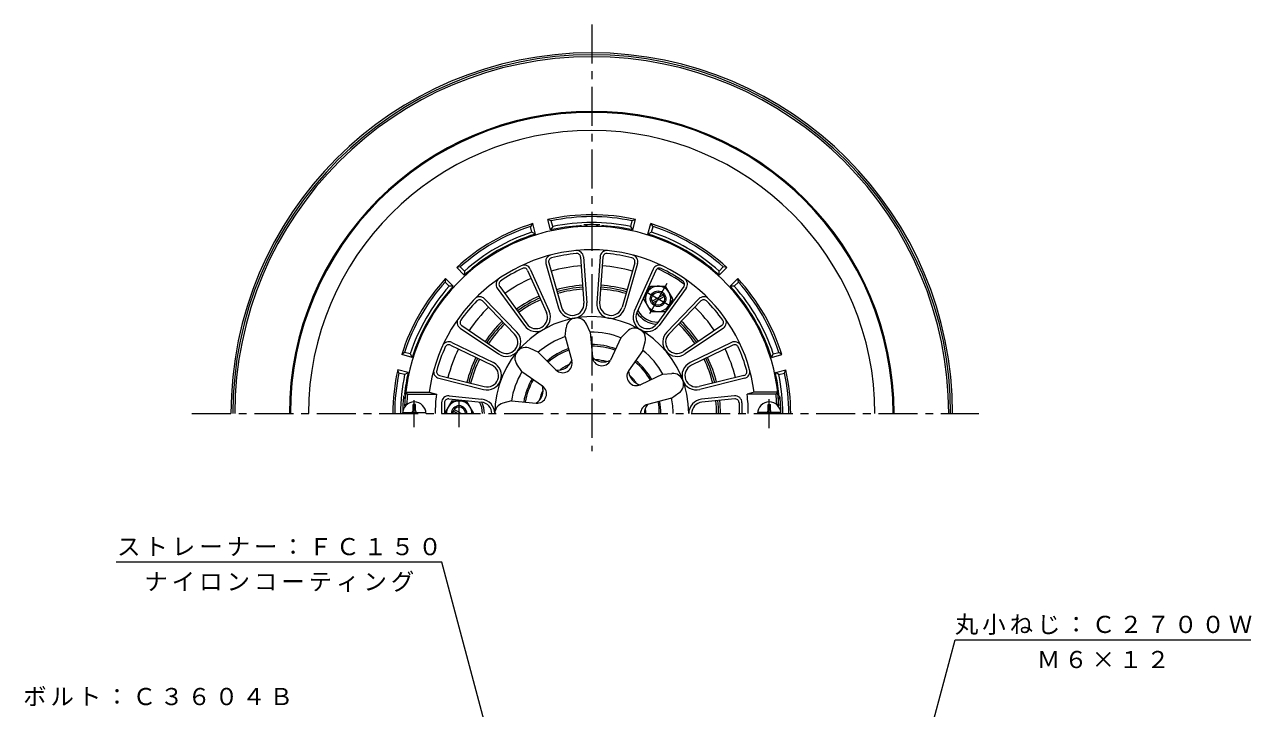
# Model space of a CAD drawing. Units: millimetres, scale not verified. Extents: x -385 to 322, y -462 to 512.
# Drawn here: x -350 to 279, y 162 to 512 of the extents above; entities that cross this region are included whole.
import ezdxf

# ---------------------------------------------------------------- set-up
doc = ezdxf.new("R2010")
doc.units = ezdxf.units.MM
doc.header["$LTSCALE"] = 4
doc.linetypes.add('CHAIN1', pattern=[8, 5, -1, 1, -1])
for name, color, linetype, lineweight in [('0-0', 3, 'Continuous', 9), ('0-1', 2, 'Continuous', 9), ('0-2', 6, 'Continuous', 5), ('0-5', 7, 'Continuous', 9), ('0-A', 2, 'Continuous', 9), ('0-F', 7, 'Continuous', 9)]:
    doc.layers.add(name, color=color, linetype=linetype, lineweight=lineweight)
doc.styles.add('ＭＳ ゴシック', font='')
doc.styles.get('ＭＳ ゴシック').set_extended_font_data('MS Gothic')

msp = doc.modelspace()

# ---------------------------------------------------------------- linework, layer by layer
at = {"layer": '0-0', "linetype": 'CHAIN1'}
for p, q in [((-58.998, 512.376), (-58.998, 293.597)), ((-263.954, 312.849), (139.438, 312.849))]:
    msp.add_line(p, q, dxfattribs=at)
at = {"layer": '0-0'}
for radius, start, end in [(185, 0, 180), (184, 0, 180), (183, 0, 180), (64, 114.09598, 125.90392), (64, 94.09607, 105.90398), (64, 74.09602, 85.90398), (64, 134.09604, 145.90387), (64, 34.09604, 45.90393), (64, 154.09601, 165.90399), (64, 14.09601, 25.90388), (64, 0, 5.90402)]:
    msp.add_arc((-58.998, 312.849), radius, start, end, dxfattribs=at)
at = {"layer": '0-1'}
for p, q in [((-89.241, 410.263), (-90.413, 408.839)), ((-87.816, 404.946), (-89.241, 410.263)), ((-80.089, 407.016), (-81.514, 412.333)), ((-79.788, 411.686), (-81.514, 412.333)), ((-79.01, 408.784), (-79.788, 411.686)), ((-38.986, 408.784), (-38.209, 411.686)), ((-36.483, 412.333), (-38.209, 411.686)), ((-37.907, 407.016), (-36.483, 412.333)), ((-30.18, 404.946), (-28.755, 410.262)), ((-27.584, 408.839), (-28.755, 410.262)), ((-89.635, 405.937), (-90.413, 408.839)), ((-87.816, 404.946), (-89.635, 405.937)), ((-79.01, 408.784), (-80.089, 407.016)), ((-37.907, 407.016), (-38.986, 408.784)), ((-28.361, 405.937), (-30.18, 404.946)), ((-28.361, 405.937), (-27.584, 408.839)), ((-126.421, 388.05), (-128.239, 387.747)), ((-124.347, 383.855), (-128.239, 387.747)), ((-124.296, 385.926), (-126.421, 388.05)), ((-124.296, 385.926), (-124.347, 383.855)), ((6.3, 385.926), (8.425, 388.05)), ((6.351, 383.855), (6.3, 385.926)), ((6.351, 383.855), (10.243, 387.747)), ((10.243, 387.747), (8.425, 388.05)), ((-133.896, 382.09), (-134.199, 380.272)), ((-132.074, 378.147), (-134.199, 380.272)), ((-130.004, 378.198), (-133.896, 382.09)), ((-130.004, 378.198), (-132.074, 378.147)), ((12.007, 378.198), (15.9, 382.09)), ((14.078, 378.147), (12.007, 378.198)), ((14.078, 378.147), (16.203, 380.272)), ((16.203, 380.272), (15.9, 382.09)), ((-154.988, 344.264), (-156.412, 343.092)), ((-151.095, 341.668), (-156.412, 343.092)), ((-152.086, 343.486), (-154.988, 344.264)), ((-152.086, 343.486), (-151.095, 341.668)), ((33.098, 341.667), (34.09, 343.486)), ((33.098, 341.667), (38.415, 343.092)), ((34.09, 343.486), (36.992, 344.264)), ((38.415, 343.092), (36.992, 344.264)), ((-153.165, 333.94), (-158.482, 335.365)), ((-157.835, 333.639), (-158.482, 335.365)), ((-154.933, 332.861), (-157.835, 333.639)), ((-154.933, 332.861), (-153.165, 333.94)), ((35.169, 333.94), (40.486, 335.365)), ((36.937, 332.861), (35.169, 333.94)), ((36.937, 332.861), (39.839, 333.639)), ((39.839, 333.639), (40.486, 335.365))]:
    msp.add_line(p, q, dxfattribs=at)
for centre, radius, start, end in [((-58.998, 312.849), 155, 0, 180), ((-58.998, 312.849), 154.5, 0, 180), ((-58.998, 312.849), 145.209, 0, 180), ((-58.998, 312.849), 102, 107.24744, 132.7525), ((-58.998, 312.849), 102, 77.24744, 102.7525), ((-58.998, 312.849), 96.5, 93.64027, 102.62434), ((-58.998, 312.849), 101, 78.1216, 101.87843), ((-58.998, 312.849), 98, 78.21724, 101.78275), ((-64.998, 407.159), 2, 51.83441, 93.64053), ((-58.998, 312.849), 96.917, 87.58473, 92.41527), ((-62.998, 407.682), 2, 34.69341, 92.41542), ((-54.998, 407.682), 2, 87.58458, 145.30659), ((-52.998, 407.159), 2, 86.35947, 128.16559), ((-58.998, 312.849), 96.5, 77.37561, 86.35971), ((-58.998, 312.849), 102, 47.24745, 72.75252), ((-58.998, 312.849), 101, 108.1216, 131.87843), ((-58.998, 312.849), 96.5, 107.37563, 132.62434), ((-58.998, 312.849), 98, 108.21722, 131.78273), ((-58.998, 312.849), 96.5, 47.37563, 72.62434), ((-58.998, 312.849), 98, 48.21725, 71.78276), ((-58.998, 312.849), 101, 48.1216, 71.87843), ((-58.998, 312.849), 75.986, 94.09604, 105.90395), ((-58.998, 312.849), 75.986, 74.09602, 85.90392), ((-58.998, 312.849), 81.585, 54.33162, 65.6683), ((-58.998, 312.849), 102, 137.24745, 162.75252), ((-58.998, 312.849), 101, 138.1216, 161.87843), ((-58.998, 312.849), 98, 138.21725, 161.78276), ((-58.998, 312.849), 96.5, 137.37563, 162.62434), ((-58.998, 312.849), 75.986, 114.09602, 125.90393), ((-58.998, 312.849), 66, 94.09601, 105.90393), ((-58.998, 312.849), 65, 94.09601, 105.90393), ((-58.998, 312.849), 65, 74.09602, 85.90393), ((-58.998, 312.849), 66, 74.09601, 85.90393), ((-58.998, 312.849), 96.5, 17.37563, 42.62434), ((-58.998, 312.849), 98, 18.21724, 41.78276), ((-58.998, 312.849), 102, 17.24745, 42.75252), ((-58.998, 312.849), 101, 18.12158, 41.87843), ((-58.998, 312.849), 66, 114.09602, 125.90393), ((-58.998, 312.849), 65, 114.09602, 125.90395), ((-58.998, 312.849), 75.986, 134.09602, 145.90393), ((-24.998, 371.739), 12, 210.25064, 269.74942), ((-58.998, 312.849), 75.986, 34.09602, 45.90395), ((-58.998, 312.849), 66, 134.09602, 145.90393), ((-58.998, 312.849), 65, 134.09602, 145.90395), ((-24.998, 371.739), 13, 213.36018, 266.6405), ((-58.998, 312.849), 65, 34.09601, 45.90393), ((-58.998, 312.849), 66, 34.09601, 45.90393), ((-58.998, 312.849), 75.986, 154.09604, 165.90396), ((-58.998, 312.849), 75.986, 14.09602, 25.90393), ((-58.998, 312.849), 66, 154.09602, 165.90396), ((-58.998, 312.849), 65, 154.09604, 165.90396), ((-58.998, 312.849), 65, 14.09602, 25.90395), ((-58.998, 312.849), 66, 14.09602, 25.90393), ((-58.998, 312.849), 102, 167.24748, 180), ((-58.998, 312.849), 101, 168.12157, 180), ((-58.998, 312.849), 96.5, 167.37566, 173.92558), ((-58.998, 312.849), 96.5, 6.07442, 12.62434), ((-58.998, 312.849), 101, 0, 11.87843), ((-58.998, 312.849), 102, 0, 12.75252), ((-58.998, 312.849), 98, 168.21722, 179.99998), ((-58.998, 312.849), 98, 0, 11.78276), ((-58.998, 312.849), 96.917, 174.55904, 179.3932), ((-153.488, 321.849), 2, 174.55836, 232.28242), ((-152.967, 322.849), 2, 173.92577, 215.73421), ((34.971, 322.849), 2, 324.2722, 6.07423), ((35.491, 321.849), 2, 307.72185, 5.44164), ((-58.998, 312.849), 96.917, 0.6068, 5.44096), ((-126.998, 312.849), 12, 0, 29.74945), ((-126.998, 312.849), 13, 0, 26.64661), ((-58.998, 312.849), 65, 0, 5.90396), ((-58.998, 312.849), 66, 0, 5.90396)]:
    msp.add_arc(centre, radius, start, end, dxfattribs=at)
at = {"layer": '0-2'}
for p, q in [((-81.05, 390.244), (-74.563, 367.476)), ((-64.746, 393.119), (-63.055, 369.505)), ((-63.25, 393.226), (-61.559, 369.612)), ((-54.746, 393.226), (-56.437, 369.612)), ((-53.25, 393.119), (-54.941, 369.505)), ((-36.946, 390.244), (-43.433, 367.476)), ((-91.853, 386.312), (-82.188, 364.701)), ((-90.484, 386.924), (-80.819, 365.313)), ((-82.493, 389.833), (-76.006, 367.065)), ((-35.503, 389.833), (-41.991, 367.065)), ((-27.512, 386.924), (-37.177, 365.313)), ((-26.143, 386.312), (-35.808, 364.701)), ((-106.191, 378.034), (-92.308, 358.858)), ((-11.805, 378.034), (-25.688, 358.858)), ((-113.921, 371.688), (-97.447, 354.686)), ((-107.406, 377.155), (-93.523, 357.978)), ((-10.59, 377.155), (-24.473, 357.978)), ((-4.076, 371.688), (-20.55, 354.686)), ((-114.998, 370.644), (-98.524, 353.642)), ((-2.998, 370.644), (-19.472, 353.642)), ((-59.755, 354.572), (-61.694, 358.732)), ((-126.48, 356.72), (-106.876, 343.449)), ((-125.639, 357.962), (-106.035, 344.691)), ((-72.557, 352.315), (-72.158, 356.886)), ((-72.557, 352.315), (-69.228, 339.997)), ((-59.755, 354.572), (-58.67, 341.859)), ((-44.017, 351.797), (-40.772, 355.043)), ((7.643, 357.962), (-11.961, 344.691)), ((8.484, 356.72), (-11.121, 343.449)), ((-131.388, 348.006), (-110.092, 337.663)), ((-130.732, 349.355), (-109.437, 339.013)), ((-86.397, 344.325), (-90.556, 346.264)), ((-44.017, 351.797), (-49.384, 340.222)), ((-32.759, 345.297), (-31.571, 349.73)), ((12.736, 349.355), (-8.559, 339.013)), ((13.392, 348.006), (-7.904, 337.663)), ((-86.397, 344.325), (-77.394, 335.283)), ((-32.759, 345.297), (-40.1, 334.861)), ((-94.753, 334.366), (-97.386, 338.125)), ((-94.753, 334.366), (-84.285, 327.07)), ((-22.487, 333.056), (-17.915, 333.456)), ((-137.415, 330.994), (-114.454, 325.228)), ((-137.05, 332.449), (-114.089, 326.683)), ((-22.487, 333.056), (-34.039, 327.638)), ((19.054, 332.449), (-3.908, 326.683)), ((19.419, 330.994), (-3.542, 325.228)), ((-153.47, 322.849), (-154.366, 323.849)), ((-153.47, 322.849), (-138.641, 322.849)), ((-132.138, 321.921), (-115.343, 320.184)), ((-18.04, 320.84), (-30.372, 317.564)), ((-18.04, 320.84), (-14.281, 323.472)), ((14.142, 321.921), (-2.653, 320.184)), ((35.474, 322.849), (20.644, 322.849)), ((35.474, 322.849), (36.37, 323.849)), ((-153.866, 317.849), (-154.915, 316.849)), ((-154.915, 316.849), (-154.47, 316.849)), ((-153.866, 317.849), (-153.315, 317.849)), ((-135.998, 318.439), (-135.998, 312.849)), ((-134.498, 318.439), (-134.498, 312.849)), ((-132.292, 320.429), (-115.498, 318.692)), ((-100.219, 319.349), (-104.652, 318.162)), ((-100.219, 319.349), (-87.51, 318.21)), ((14.296, 320.429), (-2.499, 318.692)), ((16.502, 318.439), (16.502, 312.849)), ((18.002, 318.439), (18.002, 312.849)), ((35.87, 317.849), (35.318, 317.849)), ((35.87, 317.849), (36.919, 316.849)), ((36.919, 316.849), (36.474, 316.849))]:
    msp.add_line(p, q, dxfattribs=at)
for points in [[(-154.366, 323.849), (-142.275, 323.849), (-138.641, 322.849)], [(36.37, 323.849), (24.279, 323.849), (20.644, 322.849)]]:
    msp.add_lwpolyline(points, dxfattribs=at)
for centre, radius, start, end in [((-58.998, 312.849), 96, 2.388, 177.61198), ((-58.998, 312.849), 84, 7.52463, 172.47537), ((-66.741, 392.976), 3.5, 4.09604, 95.51942), ((-51.255, 392.976), 3.5, 84.48042, 175.90382), ((-79.127, 390.792), 3.5, 104.48042, 195.90382), ((-79.127, 390.792), 2, 104.48042, 195.90382), ((-58.998, 312.849), 82.5, 95.51968, 104.4803), ((-66.741, 392.976), 2, 4.09604, 95.51942), ((-51.255, 392.976), 2, 84.48042, 175.90382), ((-58.998, 312.849), 82.5, 75.51967, 84.48029), ((-38.869, 390.792), 2, 344.09604, 75.51942), ((-38.869, 390.792), 3.5, 344.09604, 75.51942), ((-58.998, 312.849), 82.5, 115.51968, 124.4803), ((-93.679, 385.495), 3.5, 24.09604, 115.51942), ((-93.679, 385.495), 2, 24.09604, 115.51942), ((-24.317, 385.495), 3.5, 64.48042, 155.90382), ((-24.317, 385.495), 2, 64.48042, 155.90382), ((-58.998, 312.849), 82.5, 55.51968, 64.4803), ((-104.571, 379.207), 3.5, 124.48042, 215.90382), ((-104.571, 379.207), 2, 124.48042, 215.90382), ((-13.425, 379.207), 2, 324.09604, 55.51942), ((-13.425, 379.207), 3.5, 324.09604, 55.51942), ((-116.434, 369.253), 3.5, 44.09604, 135.51942), ((-116.434, 369.253), 2, 44.09604, 135.51942), ((-1.562, 369.253), 3.5, 44.48042, 135.90382), ((-1.562, 369.253), 2, 44.48042, 135.90382), ((-58.998, 312.849), 82.5, 135.51968, 144.4803), ((-87.55, 362.303), 7.374, 215.90387, 24.09599), ((-68.914, 369.085), 7.374, 195.90387, 4.09599), ((-68.914, 369.085), 5.874, 195.90387, 4.09599), ((-49.082, 369.085), 7.374, 175.90387, 344.09599), ((-49.082, 369.085), 5.874, 175.90387, 344.09599), ((-30.446, 362.303), 7.374, 155.90387, 324.09599), ((-58.998, 312.849), 82.5, 35.51968, 44.4803), ((-124.518, 359.618), 3.5, 144.48041, 235.90381), ((-124.518, 359.618), 2, 144.48041, 235.90381), ((-58.998, 312.849), 49.73, 0, 180), ((-87.55, 362.303), 5.874, 215.90387, 24.09599), ((-66.679, 356.407), 5.5, 24.99896, 175.00104), ((-30.446, 362.303), 5.874, 155.90387, 324.09599), ((6.522, 359.618), 2, 304.09604, 35.51942), ((6.522, 359.618), 3.5, 304.09604, 35.51942), ((-102.742, 349.555), 7.374, 235.90387, 44.09599), ((-102.742, 349.555), 5.874, 235.90387, 44.09599), ((-58.998, 312.849), 41.73, 108.96107, 131.03894), ((-58.998, 312.849), 41.73, 68.96107, 91.03893), ((-36.883, 351.154), 5.5, 344.99896, 135.00104), ((-15.254, 349.555), 7.374, 135.90387, 304.09599), ((-15.254, 349.555), 5.874, 135.90387, 304.09599), ((-58.998, 312.849), 82.5, 155.51968, 164.4803), ((-132.261, 346.207), 3.5, 64.09602, 155.51941), ((-132.261, 346.207), 2, 64.09602, 155.51941), ((-92.88, 341.28), 5.5, 64.99896, 215.00104), ((-58.998, 312.849), 35.392, 109.64944, 130.35057), ((-58.998, 312.849), 35.392, 69.64946, 90.35057), ((-58.998, 312.849), 34.623, 69.75021, 90.24983), ((14.265, 346.207), 3.5, 24.48042, 115.90382), ((14.265, 346.207), 2, 24.48042, 115.90382), ((-58.998, 312.849), 82.5, 15.51968, 24.4803), ((-58.998, 312.849), 34.623, 109.75015, 130.24982), ((-73.937, 338.725), 4.878, 224.87517, 15.12476), ((-76.322, 342.856), 7.649, 261.94609, 338.05399), ((-53.81, 342.274), 4.878, 184.87517, 335.12476), ((-52.982, 346.972), 7.649, 221.94609, 298.05399), ((-58.998, 312.849), 27.71, 74.04466, 85.95557), ((-58.998, 312.849), 35.392, 29.64955, 50.35063), ((-58.998, 312.849), 41.73, 28.96106, 51.03893), ((-136.563, 334.389), 3.5, 164.48042, 255.90382), ((-136.563, 334.389), 2, 164.48042, 255.90382), ((-112.658, 332.38), 7.374, 255.90387, 64.09599), ((-112.658, 332.38), 5.874, 255.90387, 64.09599), ((-58.998, 312.849), 41.73, 148.96107, 171.03886), ((-58.998, 312.849), 27.71, 114.04456, 125.95538), ((-36.11, 332.055), 4.878, 144.87517, 295.12476), ((-32.456, 335.121), 7.649, 181.94609, 258.05399), ((-58.998, 312.849), 34.623, 29.75029, 50.24992), ((-17.436, 327.977), 5.5, 304.99896, 95.00104), ((-5.338, 332.38), 7.374, 115.90387, 284.09599), ((-5.338, 332.38), 5.874, 115.90387, 284.09599), ((18.567, 334.389), 2, 284.09604, 15.51942), ((18.567, 334.389), 3.5, 284.09604, 15.51942), ((-58.998, 312.849), 35.392, 149.64925, 170.35046), ((-58.998, 312.849), 34.623, 149.75, 170.24973), ((-58.998, 312.849), 27.71, 34.04474, 45.95546), ((-58.998, 312.849), 95, 173.95767, 176.98305), ((-58.998, 312.849), 80.268, 172.89853, 180), ((-132.498, 318.439), 3.5, 84.09619, 180), ((-87.074, 323.068), 4.878, 264.87524, 55.12483), ((-91.557, 324.7), 7.649, 301.94601, 18.05391), ((-58.998, 312.849), 27.71, 154.04442, 165.95554), ((-58.998, 312.849), 41.73, 0, 11.03893), ((14.502, 318.439), 3.5, 0, 95.90381), ((-58.998, 312.849), 80.268, 0, 7.10147), ((-58.998, 312.849), 95, 3.01695, 6.04233), ((-132.498, 318.439), 2, 84.09619, 180), ((-116.102, 312.849), 5.874, 0, 84.09599), ((-116.102, 312.849), 7.374, 0, 84.09599), ((-103.228, 312.849), 5.5, 104.99896, 180), ((-29.12, 312.849), 4.878, 104.87515, 180), ((-24.349, 312.849), 7.649, 141.94608, 180.00075), ((-58.998, 312.849), 27.71, 0, 5.95586), ((-58.998, 312.849), 34.623, 0, 10.24991), ((-58.998, 312.849), 35.392, 0, 10.35065), ((-1.894, 312.849), 7.374, 95.90401, 180), ((-1.894, 312.849), 5.874, 95.90401, 180), ((14.502, 318.439), 2, 0, 95.90381)]:
    msp.add_arc(centre, radius, start, end, dxfattribs=at)
at = {"layer": '0-A'}
for p, q in [((-32.498, 371.739), (-28.745, 378.239)), ((-28.745, 378.239), (-21.251, 378.239)), ((-17.498, 371.739), (-21.251, 378.239)), ((-28.094, 370.529), (-22.403, 373.815)), ((-27.594, 369.663), (-21.903, 372.949)), ((-17.498, 371.739), (-21.251, 365.239)), ((-149.398, 317.599), (-150.598, 317.599)), ((-150.598, 314.449), (-150.598, 317.599)), ((-149.398, 314.449), (-149.398, 317.599)), ((-130.748, 319.344), (-134.498, 312.849)), ((-130.748, 319.344), (-123.243, 319.344)), ((-125.998, 312.849), (-129.593, 314.925)), ((-119.495, 312.854), (-123.243, 319.344)), ((31.402, 317.599), (32.602, 317.599)), ((31.402, 314.449), (31.402, 317.599)), ((32.602, 314.449), (32.602, 317.599)), ((-155.968, 313.449), (-144.028, 313.449)), ((-127.998, 312.849), (-130.094, 314.059)), ((-119.498, 312.849), (-119.495, 312.854)), ((-119.498, 312.849), (-119.495, 312.844)), ((37.972, 313.449), (26.032, 313.449))]:
    msp.add_line(p, q, dxfattribs=at)
at = {"layer": '0-A', "linetype": 'CHAIN1'}
for p, q in [((-20.503, 379.525), (-29.415, 364.089)), ((-31.088, 375.255), (-18.908, 368.223)), ((-149.998, 305.946), (-149.998, 319.753)), ((-126.998, 305.817), (-126.998, 319.881)), ((32.002, 305.443), (32.002, 320.255))]:
    msp.add_line(p, q, dxfattribs=at)
at = {"layer": '0-A'}
msp.add_lwpolyline([(-32.498, 371.739), (-28.745, 365.239), (-21.251, 365.239)], dxfattribs=at)
for radius in [4, 3.324]:
    msp.add_circle((-24.998, 371.739), radius, dxfattribs=at)
for centre, radius, start, end in [((-24.993, 371.736), 6.5, 60.04965, 60.04948), ((-149.998, 312.849), 6, 0, 180), ((-126.998, 312.855), 6.5, 359.95093, 180.04886), ((-126.998, 312.849), 4, 0, 180), ((-126.998, 312.849), 3.324, 0, 180), ((32.002, 312.849), 6, 0, 180), ((-151.598, 314.449), 1, 270, 0), ((-148.398, 314.449), 1, 180, 270), ((30.402, 314.449), 1, 270, 0), ((33.602, 314.449), 1, 180, 270)]:
    msp.add_arc(centre, radius, start, end, dxfattribs=at)
at = {"layer": '0-F'}
for p, q in [((-135.859, 236.599), (-302.864, 236.599)), ((-74.091, 6.076), (-135.859, 236.599))]:
    msp.add_line(p, q, dxfattribs=at)
msp.add_lwpolyline([(32.502, -157.388), (127.407, 196.801), (278.978, 196.801)], dxfattribs=at)

# ---------------------------------------------------------------- texts
at = {"layer": '0-5', "char_height": 8.798, "attachment_point": 7, "style": 'ＭＳ ゴシック'}
for s, insert in [('\\T1.17;ストレーナー：ＦＣ１５０', (-302.362, 239.783)), ('\\T1.17;ナイロンコーティング', (-288.362, 221.369)), ('\\T1.17;丸小ねじ：Ｃ２７００Ｗ', (127.192, 199.368)), ('\\T1.17;Ｍ６×１２', (169.192, 182.2)), ('\\T1.17;ボルト：Ｃ３６０４Ｂ', (-350.521, 162.847))]:
    msp.add_mtext(s, dxfattribs=dict(at, insert=insert))

doc.saveas('drawing.dxf')
